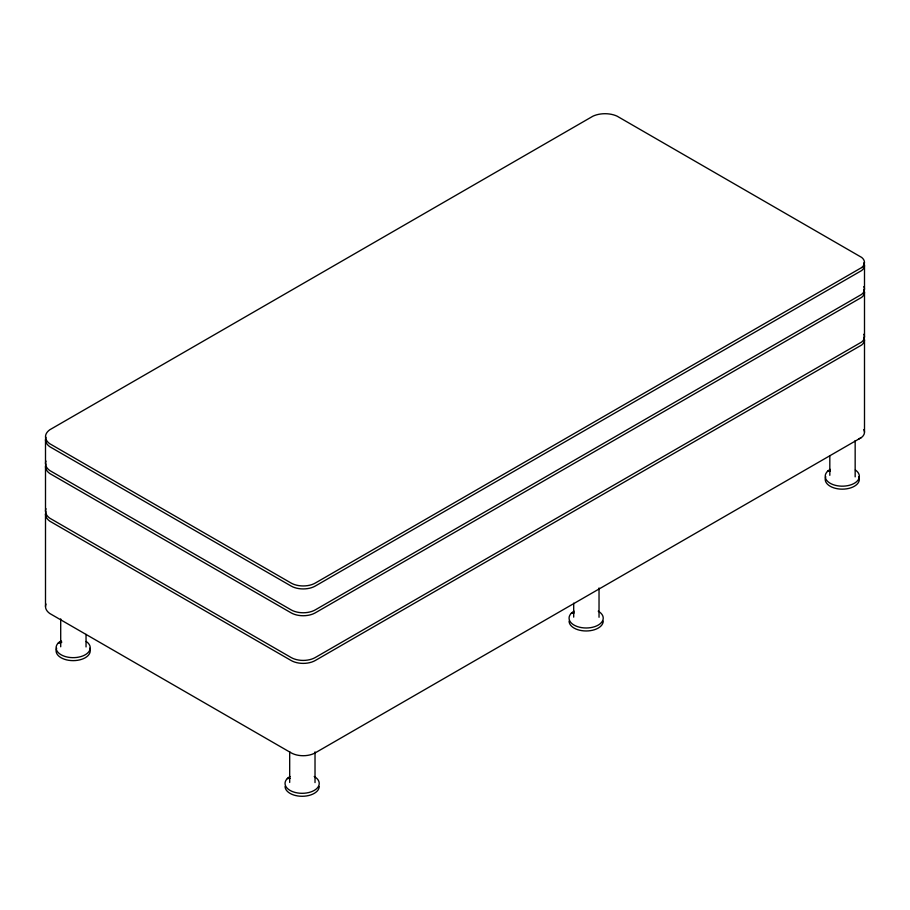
<?xml version="1.0" encoding="UTF-8"?>
<svg xmlns="http://www.w3.org/2000/svg" width="910" height="910" viewBox="0 0 910 910"><rect width="100%" height="100%" fill="white"/><g stroke="black" fill="none" stroke-linecap="round" stroke-linejoin="round"><path stroke-width="1.36" d="M60.708 646.794L60.708 618.868M86.04 646.942L86.04 634.384M289.687 782.441L289.687 751.728M315.019 782.6L315.019 751.887M573.698 617.128L573.698 603.159M599.03 617.276L599.03 587.962M829.818 475.316L829.818 455.762M855.161 476.863L855.161 440.565M861.292 437.596L315.269 752.832A17.074 9.851 0 0 1 291.132 752.843L49.766 613.488A19.201 11.091 0 0 1 45.989 604.024M858.46 439.223L861.702 437.312A15.083 8.713 0 0 0 863.783 429.611M61.869 642.085L58.377 642.881L61.072 642.688M829.818 470.868L827.497 471.391L830.182 471.209M573.687 612.68L571.366 613.204L574.051 613.021M289.676 778.005L287.355 778.528L290.04 778.346M864.5 265.47L864.5 289.3M864.5 292.281L864.5 336.95M864.5 339.93L864.5 432.261M45.5 439.735L45.5 463.554M45.5 466.534L45.5 511.215M45.5 514.196L45.5 606.515M855.343 469.981A17.074 9.851 0 0 1 853.625 483.688A17.074 9.851 0 0 1 829.863 483.085A17.074 9.851 0 0 1 830.204 469.355M858.756 476.749A17.074 9.851 0 0 1 842.273 489.159A17.074 9.851 0 0 1 825.791 476.749M603.216 621.109A17.074 9.851 0 0 1 586.154 630.971A17.074 9.851 0 0 1 569.08 621.109M598.223 611.167A17.074 9.851 0 0 1 598.223 625.102A17.074 9.851 0 0 1 574.073 625.102A17.074 9.851 0 0 1 574.073 611.167M319.205 786.433A17.074 9.851 0 0 1 302.143 796.284A17.074 9.851 0 0 1 285.069 786.433M314.212 776.48A17.074 9.851 0 0 1 314.212 790.426A17.074 9.851 0 0 1 290.062 790.426A17.074 9.851 0 0 1 290.062 776.48M86.234 641.47A17.074 9.851 0 0 1 84.516 655.166A17.074 9.851 0 0 1 60.742 654.563A17.074 9.851 0 0 1 61.095 640.833M89.646 648.227A17.074 9.851 0 0 1 73.164 660.637A17.074 9.851 0 0 1 56.67 648.227M45.989 511.704A19.201 11.091 0 0 0 49.766 521.157L291.132 660.512A17.074 9.851 0 0 0 315.269 660.512L861.702 344.981A15.083 8.713 0 0 0 863.783 337.28M45.989 508.724A19.201 11.091 0 0 0 49.766 518.177L291.132 657.532A17.074 9.851 0 0 0 315.269 657.532L861.702 342.001A15.083 8.713 0 0 0 863.783 334.3M863.783 289.63A15.083 8.713 0 0 1 861.702 297.331L315.269 612.851A17.074 9.851 0 0 1 291.132 612.862L49.766 473.507A19.201 11.091 0 0 1 45.989 464.043M45.989 461.074A19.201 11.091 0 0 0 49.766 470.527L291.132 609.882A17.074 9.851 0 0 0 315.269 609.882L861.702 294.351A15.083 8.713 0 0 0 863.783 286.65M45.989 437.244A19.201 11.091 0 0 0 49.766 446.696L291.132 586.051A17.074 9.851 0 0 0 315.269 586.051L861.702 270.52A15.083 8.713 0 0 0 863.783 262.819M861.702 267.54L315.269 583.071A17.074 9.851 0 0 1 291.132 583.071L49.766 443.727A19.201 11.091 0 0 1 49.766 429.782L592.956 116.173A19.201 11.091 0 0 1 617.105 116.173L861.713 257.45A15.083 8.713 0 0 1 861.702 267.54"/></g></svg>
